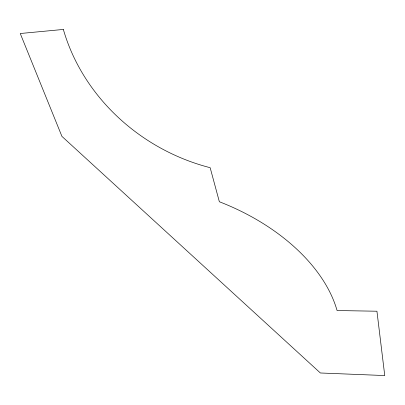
<?xml version="1.0" encoding="UTF-8"?>
<svg xmlns="http://www.w3.org/2000/svg" width="405" height="405" viewBox="0 0 405 405"><rect width="100%" height="100%" fill="white"/><g stroke="black" fill="none" stroke-linecap="round" stroke-linejoin="round"><path stroke-width="0.61" d="M63.347 29.443L20.25 33.514L61.93 136.389L320.385 372.985L384.75 375.556L376.939 311.222L337.076 310.539A172.12 109.264 18.8 0 0 219.358 201.746L210.16 167.695A190.254 169.249 28.7 0 1 63.347 29.443"/></g></svg>
